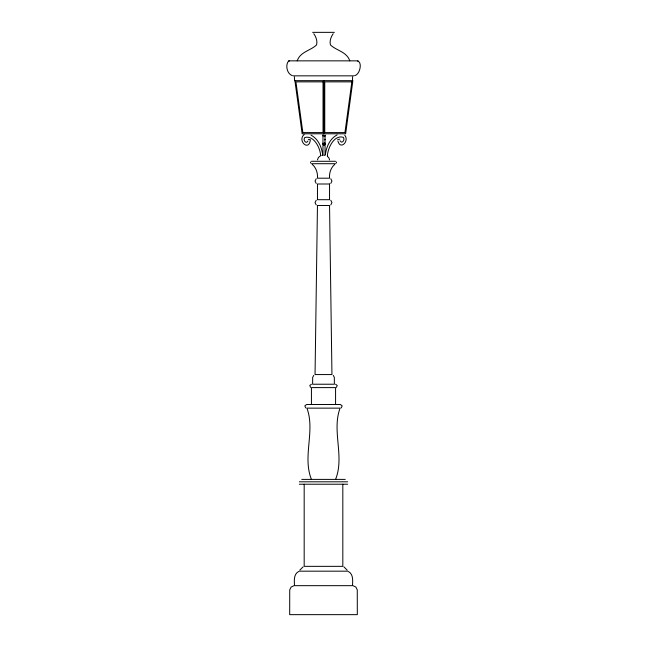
<?xml version="1.0" encoding="UTF-8"?>
<svg xmlns="http://www.w3.org/2000/svg" width="647" height="647" viewBox="0 0 647 647"><rect width="100%" height="100%" fill="white"/><g stroke="black" fill="none" stroke-linecap="round" stroke-linejoin="round"><path stroke-width="0.97" d="M327.358 156.493C327.471 148.648 333.892 134.503 343.29 137.31C345.538 139.574 341.826 144.588 340.047 140.795M317.459 159.882L318.437 157.391L321.058 155.474M323.015 134.924L323.12 136.032M322.974 143.998L323.015 143.424M325.012 135.684L325.045 135.11L325.045 155.086M325.012 144.378L325.045 143.804M325.409 154.56C326.331 146.837 329.905 138.676 337.087 134.916M325.012 135.482L324.527 136.574M323.015 143.626L323.12 143.068M324.907 144.734L325.012 144.176M335.575 479.395C344.657 456.717 331.895 431.662 339.764 409.025M310.584 161.96L310.584 163.036M336.416 163.036L336.416 161.96M352.599 76.823L352.437 80.657M324.907 135.838L324.527 136.371M324.907 144.532L323.743 145.413L322.974 143.804M308.021 140.997C306.241 144.782 302.529 139.776 304.786 137.512C313.649 135.029 320.103 147.492 320.613 155.215M297.199 60.867C300.224 51.647 310.786 50.62 316.585 44.878C317.58 41.06 316.051 36.839 313.803 33.717M299.844 570.112L303.12 566.837M333.197 33.717C330.949 36.839 329.42 41.06 330.415 44.878C336.214 50.62 346.776 51.647 349.801 60.867M304.171 134.519C296.949 140.698 309.104 151.996 310.366 139.744L308.312 139.364M313.73 375.381L312.671 377.411L312.63 384.229L334.37 384.229L334.329 377.411L333.27 375.381M334.669 164.451C330.763 167.816 329.105 173.145 329.541 178.2L317.459 178.2C317.895 173.145 316.237 167.816 312.331 164.451M316.221 178.742L315.049 181.095L316.221 183.449M330.779 183.449L331.951 181.095L330.779 178.742M316.221 200.238L315.049 202.592L316.221 204.945M330.779 204.945L331.951 202.592L330.779 200.238M336.424 387.383L337.208 385.483L335.575 384.229M341.317 407.893L342.158 405.855L340.411 404.512L306.589 404.512L304.842 405.855L305.683 407.893M357.589 61.085C362.627 62.055 359.918 74.672 354.782 75.602M298.655 571.503C293.471 574.091 294.272 580.966 294.514 585.664L352.486 585.664C352.728 580.966 353.529 574.091 348.345 571.503M293.884 585.705L291.101 587.08L289.727 589.87L289.686 614.65L357.314 614.65L357.273 589.87L355.899 587.08L353.116 585.705M337.71 139.542L339.756 139.162M324.527 139.615L325.045 139.453L324.527 139.291M324.527 139.817L325.045 139.655L324.527 139.485M311.425 384.229L309.792 385.483L310.576 387.383M358.22 60.85L288.78 60.85C285.117 64.482 286.75 73.718 292.218 75.602M312.63 32.35L334.37 32.35M293.01 75.845L353.99 75.845M294.522 80.657L352.882 80.657L345.635 133.792L302.157 133.792L294.911 80.657M322.133 155.256L323.136 155.256M324.495 155.256L324.915 155.256M311.425 161.289L335.575 161.289M311.425 163.707L335.575 163.707M306.589 408.136L340.411 408.136M301.761 479.395L345.239 479.395M299.343 481.805L347.657 481.805M299.343 484.223L347.657 484.223M299.343 571.172L347.657 571.172M288.78 60.85L289.411 61.085M310.981 135.11C318.162 138.879 321.745 147.039 322.659 154.762M343.88 566.837L347.156 570.112M327.406 156.226L329 158.086L329.541 159.882M324.527 142.534L325.012 143.626M324.527 142.736L324.907 143.27M307.236 409.025C315.105 431.662 302.343 456.717 311.425 479.395M344.762 135.247C349.639 140.965 340.314 150.711 337.831 140.86M294.401 76.823L294.563 80.657M323.12 135.838L322.974 135.11L322.974 155.086M325.012 143.424L325.045 143.998M342.821 484.223L342.821 566.343L304.179 566.343L304.179 484.223M335.575 404.512L335.575 387.61L311.425 387.61L311.425 404.512M323.896 80.657L323.896 133.792M317.459 205.495L315.049 374.564L331.951 374.564L329.541 205.495L317.459 205.495M351.855 81.862L344.94 132.595L324.754 132.595L324.754 81.862L351.855 81.862M323.039 81.862L295.93 81.862L302.853 132.595L323.039 132.595L323.039 81.862M329.541 183.999L317.459 183.999L317.459 199.697L329.541 199.697L329.541 183.999"/></g></svg>
